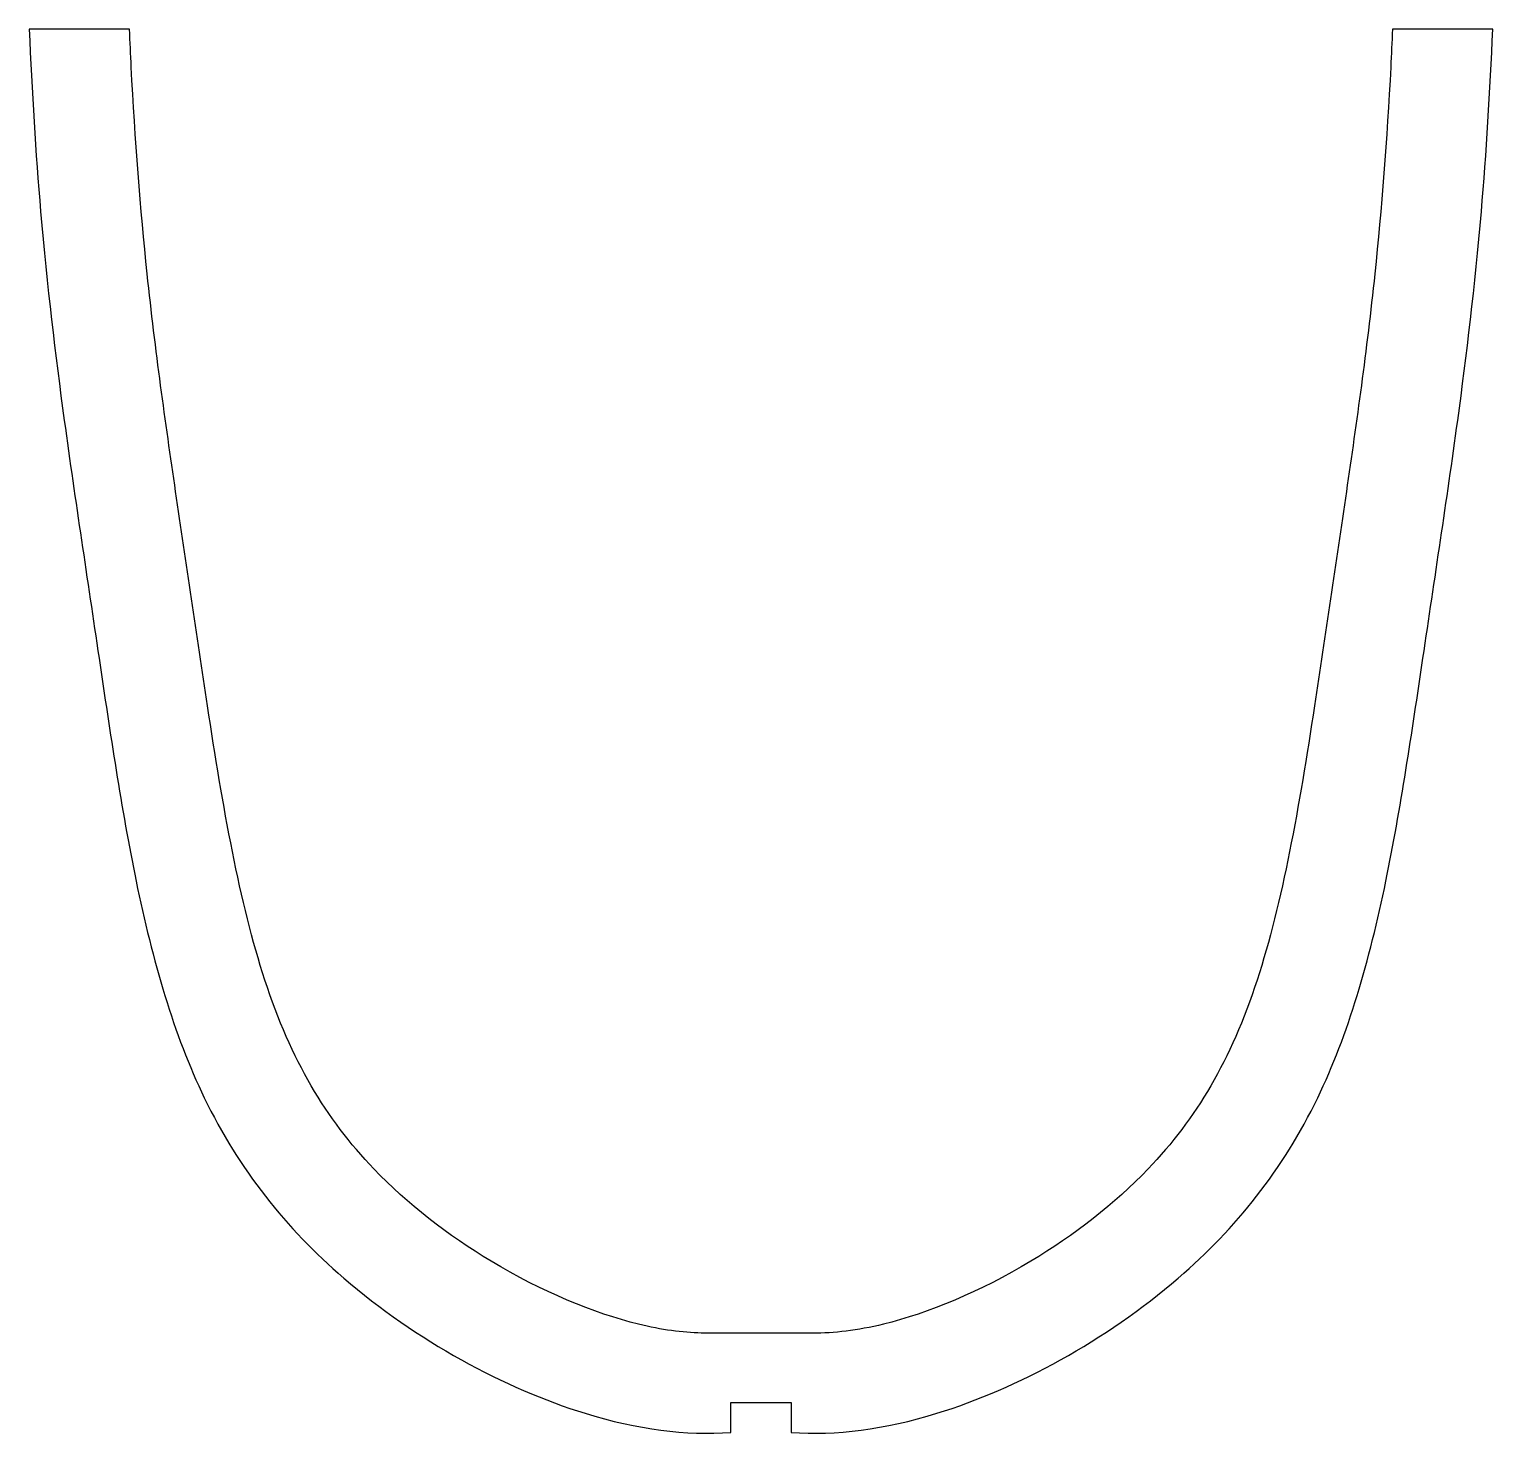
# Model space of a CAD drawing. Header units: millimetres. Extents: x -36.5 to 36.5, y 7 to 77.2.
import ezdxf

# ---------------------------------------------------------------- set-up
doc = ezdxf.new("R2010")
doc.units = ezdxf.units.MM
doc.layers.get('0').update_dxf_attribs({"linetype": 'CONTINUOUS'})

msp = doc.modelspace()

# ---------------------------------------------------------------- linework, layer by layer
for p, q in [((-31.527, 77.249), (-36.532, 77.249)), ((36.532, 77.249), (31.527, 77.249)), ((2.597, 12.147), (-2.422, 12.15)), ((-1.5, 7.192), (-1.5, 8.689)), ((-1.5, 8.689), (1.5, 8.689)), ((1.5, 8.689), (1.5, 7.192))]:
    msp.add_line(p, q)
for points, knots in [([(-36.532, 77.249), (-36.402, 74.157), (-36.212, 71.063), (-35.963, 68.15), (-35.644, 64.411), (-35.23, 60.967), (-34.783, 57.715), (-34.224, 53.643), (-33.633, 49.801), (-33.047, 45.852), (-32.496, 42.135), (-31.941, 38.34), (-31.198, 34.72), (-30.382, 30.745), (-29.316, 27.046), (-27.792, 23.897), (-26.057, 20.312), (-23.711, 17.375), (-20.835, 14.899), (-17.212, 11.778), (-12.806, 9.386), (-8.781, 8.143), (-6.172, 7.338), (-3.733, 7.024), (-1.5, 7.192)], [-0.8466628, -0.8466628, -0.8466628, -0.8466628, -0.7825089, -0.7825089, -0.7825089, -0.7001477, -0.7001477, -0.7001477, -0.5970616, -0.5970616, -0.5970616, -0.5000062, -0.5000062, -0.5000062, -0.3934263, -0.3934263, -0.3934263, -0.2721365, -0.2721365, -0.2721365, -0.1192752, -0.1192752, -0.1192752, -0.020202, -0.020202, -0.020202, -0.020202]), ([(-2.981, 12.15), (-3.921, 12.173), (-4.96, 12.311), (-6.116, 12.592), (-8.329, 13.13), (-10.956, 14.223), (-13.466, 15.733), (-15.628, 17.033), (-17.66, 18.607), (-19.324, 20.345), (-21.734, 22.864), (-23.449, 25.761), (-24.766, 29.771), (-26.032, 33.628), (-26.875, 38.49), (-27.634, 43.467), (-28.176, 47.027), (-28.701, 50.605), (-29.224, 54.165), (-29.738, 57.658), (-30.237, 61.181), (-30.644, 65.04), (-30.984, 68.264), (-31.255, 71.751), (-31.439, 75.361), (-31.471, 75.989), (-31.5, 76.619), (-31.527, 77.249)], [0.043393, 0.043393, 0.043393, 0.043393, 0.1002708, 0.1002708, 0.1002708, 0.2092134, 0.2092134, 0.2092134, 0.3030637, 0.3030637, 0.3030637, 0.4390329, 0.4390329, 0.4390329, 0.5698203, 0.5698203, 0.5698203, 0.6633914, 0.6633914, 0.6633914, 0.755166, 0.755166, 0.755166, 0.831848, 0.831848, 0.831848, 0.8451793, 0.8451793, 0.8451793, 0.8451793]), ([(1.5, 7.192), (3.733, 7.024), (6.172, 7.338), (8.781, 8.143), (12.806, 9.386), (17.212, 11.778), (20.835, 14.899), (23.711, 17.375), (26.057, 20.312), (27.792, 23.897), (29.316, 27.046), (30.382, 30.745), (31.198, 34.72), (31.941, 38.34), (32.496, 42.135), (33.047, 45.852), (33.633, 49.801), (34.224, 53.643), (34.783, 57.715), (35.23, 60.967), (35.644, 64.411), (35.963, 68.15), (36.212, 71.063), (36.402, 74.157), (36.532, 77.249)], [0.020202, 0.020202, 0.020202, 0.020202, 0.1192752, 0.1192752, 0.1192752, 0.2721365, 0.2721365, 0.2721365, 0.3934263, 0.3934263, 0.3934263, 0.5000062, 0.5000062, 0.5000062, 0.5970616, 0.5970616, 0.5970616, 0.7001477, 0.7001477, 0.7001477, 0.7825089, 0.7825089, 0.7825089, 0.8466628, 0.8466628, 0.8466628, 0.8466628]), ([(31.527, 77.249), (31.5, 76.619), (31.471, 75.989), (31.439, 75.361), (31.255, 71.751), (30.984, 68.264), (30.644, 65.04), (30.237, 61.181), (29.738, 57.658), (29.224, 54.165), (28.701, 50.605), (28.176, 47.027), (27.634, 43.467), (26.875, 38.49), (26.032, 33.628), (24.766, 29.771), (23.449, 25.761), (21.734, 22.864), (19.324, 20.345), (17.66, 18.607), (15.628, 17.033), (13.466, 15.733), (10.956, 14.223), (8.329, 13.13), (6.116, 12.592), (4.801, 12.273), (3.636, 12.138), (2.597, 12.147)], [-0.8451793, -0.8451793, -0.8451793, -0.8451793, -0.831848, -0.831848, -0.831848, -0.755166, -0.755166, -0.755166, -0.6633914, -0.6633914, -0.6633914, -0.5698203, -0.5698203, -0.5698203, -0.4390329, -0.4390329, -0.4390329, -0.3030637, -0.3030637, -0.3030637, -0.2092134, -0.2092134, -0.2092134, -0.1002708, -0.1002708, -0.1002708, -0.0355399, -0.0355399, -0.0355399, -0.0355399])]:
    msp.add_open_spline(points, degree=3, knots=knots)
msp.add_open_spline([(-2.422, 12.15), (-2.604, 12.145), (-2.791, 12.145), (-2.981, 12.15)], degree=3)

doc.saveas('drawing.dxf')
